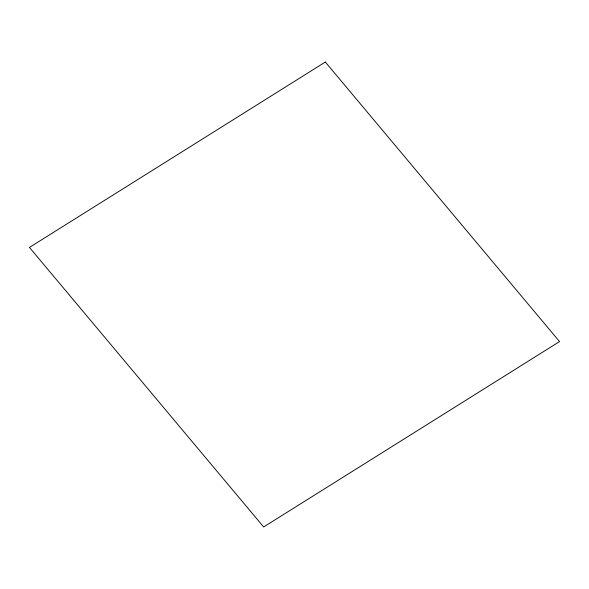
<?xml version="1.0" encoding="UTF-8"?>
<svg xmlns="http://www.w3.org/2000/svg" width="589" height="589" viewBox="0 0 589 589"><rect width="100%" height="100%" fill="white"/><g stroke="black" fill="none" stroke-linecap="round" stroke-linejoin="round"><path stroke-width="0.88" d="M325.334 62.036L29.45 247.424L263.666 526.964L559.55 341.576L325.334 62.036"/></g></svg>
